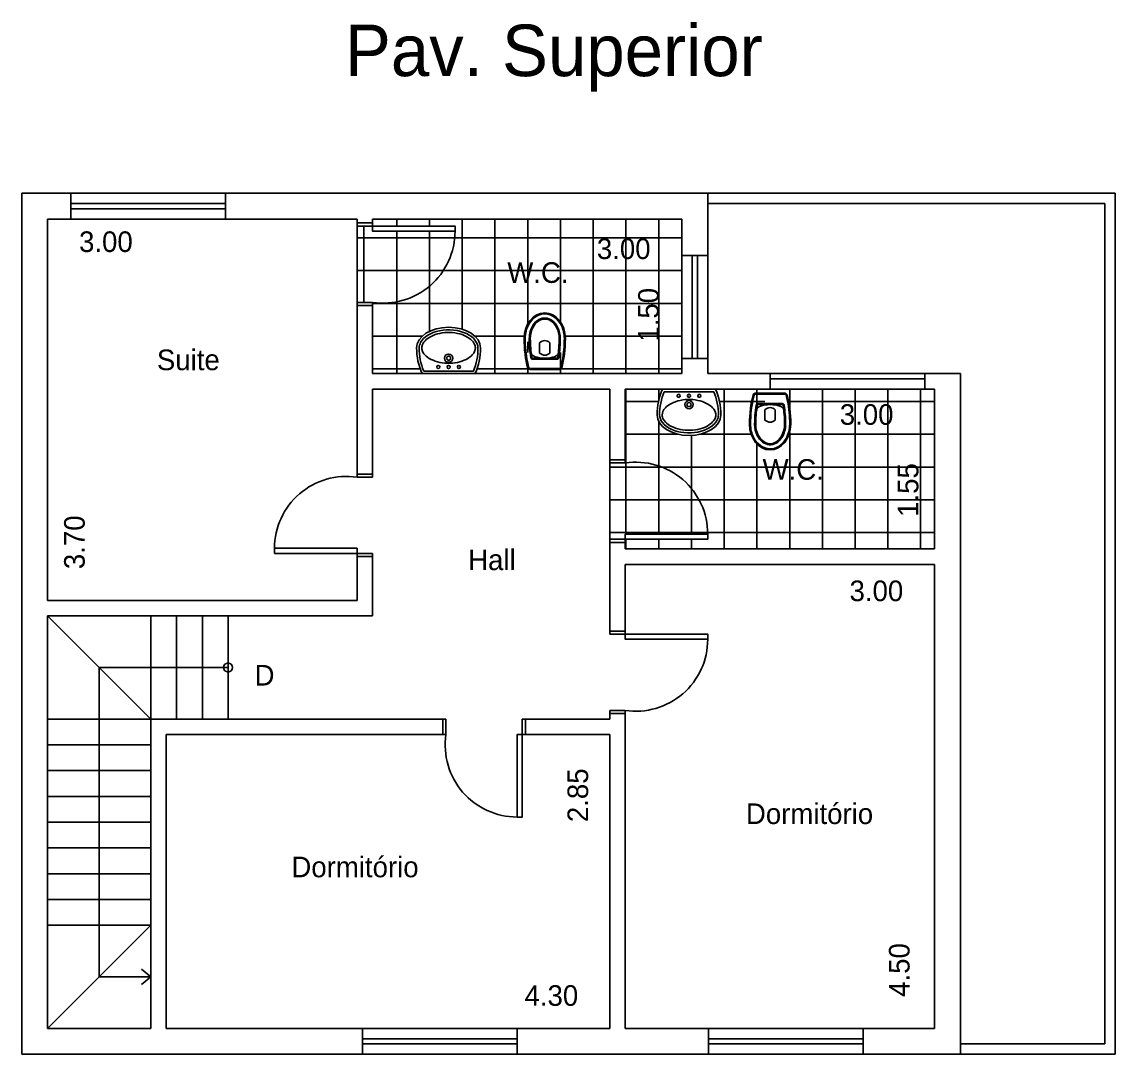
# Model space of a CAD drawing. Extents: x 0 to 15.6, y 0 to 21.8.
# Drawn here: x 0 to 10.6, y 11.81 to 21.83 of the extents above; entities that cross this region are included whole.
import ezdxf

# ---------------------------------------------------------------- set-up
doc = ezdxf.new("R2010")
doc.units = 0
doc.layers.get('0').update_dxf_attribs({"linetype": 'CONTINUOUS'})
doc.layers.get('DEFPOINTS').update_dxf_attribs({"linetype": 'CONTINUOUS'})
for name, color, linetype in [('BLOCO', 5, 'CONTINUOUS'), ('BLOCOS', 5, 'CONTINUOUS'), ('HACHURA', 1, 'CONTINUOUS'), ('PAREDE', 7, 'CONTINUOUS')]:
    doc.layers.add(name, color=color, linetype=linetype)
doc.styles.add('PADRÃO', font='', dxfattribs={"height": 0.2})
doc.styles.get('PADRÃO').set_extended_font_data('AvantGarde Bk BT')
doc.dimstyles.new('PADRÃOS', dxfattribs={"dimtxt": 0.15, "dimasz": 0.1, "dimexe": 1.25, "dimexo": 0.625, "dimgap": 0.1, "dimtad": 0, "dimjust": 1, "dimzin": 1, "dimdsep": 46, "dimtxsty": 'PADRÃO', "dimcen": 2.5, "dimse1": 1, "dimse2": 1, "dimsd1": 1, "dimsd2": 1, "dimclrt": 1, "dimadec": 0, "dimazin": 0, "dimtfac": 1, "dimtdec": 4, "dimtmove": 0, "dimatfit": 3, "dimfxl": 1, "dimtolj": 1, "dimtzin": 0, "dimarcsym": 0})

# ---------------------------------------------------------------- blocks, each defined once
blk = doc.blocks.new('J15')
at = {"layer": 'BLOCO'}
for p, q in [((1.5, 0.25), (0, 0.25)), ((0, 0.25), (0, 0)), ((1.5, 0), (1.5, 0.25)), ((1.5, 0.1500000000000057), (0, 0.1500000000000057)), ((0, 0.09999999999999432), (1.5, 0.09999999999999432)), ((0, 0), (1.5, 0))]:
    blk.add_line(p, q, dxfattribs=at)
blk = doc.blocks.new('J1')
at = {"layer": 'BLOCO'}
for p, q in [((0, 0.25), (0, 0)), ((1, 0.25), (0, 0.25)), ((1, 0), (1, 0.25)), ((1, 0.1500000000000057), (0, 0.1500000000000057)), ((0, 0.09999999999999432), (1, 0.09999999999999432)), ((0, 0), (1, 0))]:
    blk.add_line(p, q, dxfattribs=at)
blk = doc.blocks.new('P80D15')
at = {"layer": 'BLOCO', "ltscale": 0.015}
for p, q in [((0, 0.1500000000000057), (0, 0)), ((0, 0.1500000000000341), (0.03000000000000114, 0.1500000000000341)), ((0.03000000000000114, 0.1500000000000057), (0.03000000000000114, 0)), ((0.7700000000000102, 0.1500000000000057), (0.7700000000000102, 0)), ((0.7700000000000102, 0.1500000000000057), (0.8000000000000114, 0.1500000000000057)), ((0.8000000000000114, 0.1500000000000057), (0.8000000000000114, 0)), ((0, 2.842170943040401e-14), (0.03000000000000114, 0)), ((0.7699999999999818, 0), (0.8000000000000114, 0))]:
    blk.add_line(p, q, dxfattribs=at)
at = {"layer": 'BLOCO'}
blk.add_lwpolyline([(0.7700000000000102, 0.1500000000000057), (0.7199999999999989, 0.1500000000000057), (0.7199999999999989, 0.950000000000017), (0.7700000000000102, 0.950000000000017)], close=True, dxfattribs=at)
at = {"layer": 'BLOCO', "ltscale": 0.015}
blk.add_arc((0.7199999999999989, 0.2524375000000134), 0.6975625000000036, 89.99999999999959, 188.444460412286, dxfattribs=at)
blk = doc.blocks.new('P80E15')
at = {"layer": 'BLOCO', "ltscale": 0.015}
for p, q in [((0.03000000000000114, 0.1500000000000057), (0, 0.1500000000000057)), ((0, 0.1500000000000057), (0, 0)), ((0.03000000000000114, 0.1500000000000057), (0.03000000000000114, 0)), ((0.8000000000000114, 0.1500000000000341), (0.7700000000000102, 0.1500000000000341)), ((0.7700000000000102, 0.1500000000000057), (0.7700000000000102, 0)), ((0.8000000000000114, 0.1500000000000057), (0.8000000000000114, 0)), ((0.03000000000000114, 2.842170943040401e-14), (0, 0)), ((0.8000000000000114, 2.842170943040401e-14), (0.7700000000000102, 5.684341886080801e-14))]:
    blk.add_line(p, q, dxfattribs=at)
at = {"layer": 'BLOCO'}
blk.add_lwpolyline([(0.03000000000000114, 0.1500000000000057), (0.0800000000000125, 0.1500000000000057), (0.0800000000000125, 0.950000000000017), (0.03000000000000114, 0.950000000000017)], close=True, dxfattribs=at)
at = {"layer": 'BLOCO', "ltscale": 0.015}
blk.add_arc((0.0800000000000125, 0.2524375000000134), 0.6975625000000036, 351.555539587714, 90.00000000000041, dxfattribs=at)
blk = doc.blocks.new('SETA')
at = {"layer": 'PAREDE', "ltscale": 0.015}
for q in [(-0.07329951123824685, -0.09103539160554419), (0.07329951123824685, -0.09103539160554419)]:
    blk.add_line((0, 0), q, dxfattribs=at)
blk = doc.blocks.new('BOLA')
at = {"layer": 'PAREDE', "ltscale": 0.015}
blk.add_circle((0, 0), 0.04372254359887506, dxfattribs=at)
blk = doc.blocks.new('*D33')
at = {"layer": 'DEFPOINTS', "color": 0, "linetype": 'ByBlock', "ltscale": 0.015}
for p in [(139.8082678054555, 170.6806611817044), (142.8082678054555, 170.6806611817044), (142.8082678054555, 170.4590745255078)]:
    blk.add_point(p, dxfattribs=at)
at = {"color": 1, "linetype": 'ByBlock', "ltscale": 0.015, "insert": (140.3729656076533, 170.4590745255078), "char_height": 0.2, "attachment_point": 5, "style": 'PADRÃO'}
blk.add_mtext('\\A1;3.00', dxfattribs=at)
blk = doc.blocks.new('*D34')
at = {"layer": 'DEFPOINTS', "color": 0, "linetype": 'ByBlock', "ltscale": 0.015}
for p in [(139.8082678054555, 170.6806611817044), (140.0691974800485, 170.6806611817044), (139.8082678054555, 166.9806611817044)]:
    blk.add_point(p, dxfattribs=at)
at = {"color": 1, "linetype": 'ByBlock', "ltscale": 0.015, "insert": (140.0691974800485, 167.5453589839022), "char_height": 0.2, "attachment_point": 5, "rotation": 90, "style": 'PADRÃO'}
blk.add_mtext('\\A1;3.70', dxfattribs=at)
blk = doc.blocks.new('*D35')
at = {"layer": 'DEFPOINTS', "color": 0, "linetype": 'ByBlock', "ltscale": 0.015}
for p in [(142.9582678054555, 170.6806611817073), (145.9582678054555, 170.6806611817044), (142.9582678054555, 170.390664008061)]:
    blk.add_point(p, dxfattribs=at)
at = {"color": 1, "linetype": 'ByBlock', "ltscale": 0.015, "insert": (145.3935700032577, 170.390664008061), "char_height": 0.2, "attachment_point": 5, "style": 'PADRÃO'}
blk.add_mtext('\\A1;3.00', dxfattribs=at)
blk = doc.blocks.new('*D36')
at = {"layer": 'DEFPOINTS', "color": 0, "linetype": 'ByBlock', "ltscale": 0.015}
for p in [(145.634843511829, 170.6806611817044), (145.9582678054555, 170.6806611817044), (145.9582678054555, 169.1806611817044)]:
    blk.add_point(p, dxfattribs=at)
at = {"color": 1, "linetype": 'ByBlock', "ltscale": 0.015, "insert": (145.634843511829, 169.7518837091769), "char_height": 0.2, "attachment_point": 5, "rotation": 90, "style": 'PADRÃO'}
blk.add_mtext('\\A1;1.50', dxfattribs=at)
blk = doc.blocks.new('*D37')
at = {"layer": 'DEFPOINTS', "color": 0, "linetype": 'ByBlock', "ltscale": 0.015}
for p in [(145.4082678054555, 169.0306611817044), (148.4082678054555, 169.0306611817044), (148.4082678054555, 168.7830176135732)]:
    blk.add_point(p, dxfattribs=at)
at = {"color": 1, "linetype": 'ByBlock', "ltscale": 0.015, "insert": (147.7490335231628, 168.7830176135732), "char_height": 0.2, "attachment_point": 5, "style": 'PADRÃO'}
blk.add_mtext('\\A1;3.00', dxfattribs=at)
blk = doc.blocks.new('*D38')
at = {"layer": 'DEFPOINTS', "color": 0, "linetype": 'ByBlock', "ltscale": 0.015}
for p in [(148.1522281995979, 169.0306611817044), (148.4082678054555, 169.0306611817044), (148.4082678054555, 167.4806611817044)]:
    blk.add_point(p, dxfattribs=at)
at = {"color": 1, "linetype": 'ByBlock', "ltscale": 0.015, "insert": (148.1522281995979, 168.0520210718143), "char_height": 0.2, "attachment_point": 5, "rotation": 90, "style": 'PADRÃO'}
blk.add_mtext('\\A1;1.55', dxfattribs=at)
blk = doc.blocks.new('*D39')
at = {"layer": 'DEFPOINTS', "color": 0, "linetype": 'ByBlock', "ltscale": 0.015}
for p in [(145.4082678054555, 167.3306611817043), (148.4082678054555, 167.3306611817044), (145.4082678054555, 167.0727555522743)]:
    blk.add_point(p, dxfattribs=at)
at = {"color": 1, "linetype": 'ByBlock', "ltscale": 0.015, "insert": (147.8435700032577, 167.0727555522743), "char_height": 0.2, "attachment_point": 5, "style": 'PADRÃO'}
blk.add_mtext('\\A1;3.00', dxfattribs=at)
blk = doc.blocks.new('*D40')
at = {"layer": 'DEFPOINTS', "color": 0, "linetype": 'ByBlock', "ltscale": 0.015}
for p in [(148.0666032095372, 167.3306611817044), (148.4082678054555, 167.3306611817044), (148.4082678054555, 162.8306611817044)]:
    blk.add_point(p, dxfattribs=at)
at = {"color": 1, "linetype": 'ByBlock', "ltscale": 0.015, "insert": (148.0666032095372, 163.3968012915945), "char_height": 0.2, "attachment_point": 5, "rotation": 90, "style": 'PADRÃO'}
blk.add_mtext('\\A1;4.50', dxfattribs=at)
blk = doc.blocks.new('*D41')
at = {"layer": 'DEFPOINTS', "color": 0, "linetype": 'ByBlock', "ltscale": 0.015}
for p in [(140.9582678054555, 163.147800455012), (140.9582678054555, 162.8306611817044), (145.2582678054555, 162.8306611817044)]:
    blk.add_point(p, dxfattribs=at)
at = {"color": 1, "linetype": 'ByBlock', "ltscale": 0.015, "insert": (144.6921276955654, 163.147800455012), "char_height": 0.2, "attachment_point": 5, "style": 'PADRÃO'}
blk.add_mtext('\\A1;4.30', dxfattribs=at)
blk = doc.blocks.new('*D42')
at = {"layer": 'DEFPOINTS', "color": 0, "linetype": 'ByBlock', "ltscale": 0.015}
for p in [(145.2582678054555, 165.6806611817044), (144.9498411372488, 162.8306611817044), (145.2582678054555, 162.8306611817044)]:
    blk.add_point(p, dxfattribs=at)
at = {"color": 1, "linetype": 'ByBlock', "ltscale": 0.015, "insert": (144.9498411372488, 165.0914441487374), "char_height": 0.2, "attachment_point": 5, "rotation": 90, "style": 'PADRÃO'}
blk.add_mtext('\\A1;2.85', dxfattribs=at)
blk = doc.blocks.new('DORMI')
at = {"layer": 'HACHURA', "ltscale": 0.015, "style": 'PADRÃO'}
blk.add_text('Dormitório', height=0.2, dxfattribs=at).set_placement((-0.5164404245072092, -0.06614472024716633))
blk = doc.blocks.new('WC')
at = {"layer": 'HACHURA', "ltscale": 0.015, "style": 'PADRÃO'}
blk.add_text('W.C.', height=0.2, dxfattribs=at).set_placement((-0.137135439593294, -0.09586776615662984))
blk = doc.blocks.new('VASOSAN')
at = {"layer": 'BLOCOS'}
for p, q in [((-0.04999870165021036, 0.1999637913173729), (-0.04999870165021036, 0.300036208682684)), ((0.05000129834978395, 0.2000000000000171), (0.05000129834978395, 0.3000000000000398)), ((-0.1156907586723577, 0.1400000000000148), (0.1156608751354042, 0.1400000000000148)), ((-0.1156899891503542, 0.1500000000000057), (0.1156563640565906, 0.1500000000000057)), ((-0.1449592708755176, 0.04000000000002046), (0.1449618675667352, 0.04000000000002046)), ((-0.144958964094414, 0.05000000000001137), (0.144958964094414, 0.05000000000001137))]:
    blk.add_line(p, q, dxfattribs=at)
for centre, radius, start, end in [((-1.681254687468936e-05, 0.2500000000000284), 0.07072348561596478, 44.98962509969003, 134.9688828081831), ((-0.1156907586724003, 0.1599999999999966), 0.02, 189.3867869031125, 270.0000000001221), ((-0.1156899891503826, 0.1599999999999113), 0.01, 189.3843767903272, 270.0000000002443), ((-1.681254687468936e-05, 0.2500000000000284), 0.07072348561596478, 225.0311171918169, 315.01037490031), ((0.1156563640566048, 0.1599999999999397), 0.01, 269.9999999999185, 350.5758748885445), ((0.1156608751354185, 0.1600000000000534), 0.02, 269.9999999999593, 350.5771305827586), ((-0.1449592708755176, 0.06000000000784667), 0.02, 195.5363314444965, 269.9999999879495), ((-0.1449589640944282, 0.0600000000000307), 0.01, 195.5346797106506, 270), ((0.1449589640941156, 0.06000000000059913), 0.01, 270.0000000017912, 344.483103753554), ((0.1449618675666784, 0.06000000000008754), 0.02, 270.0000000001221, 344.463668535786)]:
    blk.add_arc(centre, radius, start, end, dxfattribs=at)
for centre, major_axis, ratio, start_param, end_param in [((1.298349786793551e-06, 0.3400000000000034), (0, 0.25), 0.8000000000000114, 4.71238898038469, 7.853981633974483), ((1.298349786793551e-06, 0.3400000000000034), (0, 0.5), 0.4000000000000057, 1.570796326794897, 2.178171401941273), ((1.298349786793551e-06, 0.3400000000000034), (0, 0.5), 0.4000000000000057, 4.10501390519934, 4.71238898038469), ((3.162615456631102e-06, 0.2000000000000171), (-0.1315416254084454, 0), 0.380107846735427, 0, 3.141592653589793)]:
    blk.add_ellipse(centre, major_axis=major_axis, ratio=ratio, start_param=start_param, end_param=end_param, dxfattribs=at)
for points, knots in [([(0.1900012983497845, 0.3400000000000034), (0.1900012983497845, 0.3848761319792686), (0.1797393390216371, 0.4296688513161939), (0.1275724019719462, 0.5345347987748141), (0.06728061332151469, 0.5774883381547511), (-0.05557463358574921, 0.5822833263597715), (-0.1176873313140447, 0.5442092108278018), (-0.1772271428546759, 0.4396819034496957), (-0.1899987016502109, 0.3899119131999385), (-0.1899987016502109, 0.3400000000000034)], [4.71238898038469, 4.71238898038469, 4.71238898038469, 4.71238898038469, 5.268704666077937, 5.268704666077937, 6.251971787216637, 6.251971787216637, 7.235238908355337, 7.235238908355337, 7.853981633974483, 7.853981633974483, 7.853981633974483, 7.853981633974483]), ([(0.1500012983497925, 0.3400000000000034), (0.1500012983497925, 0.3788440209133057), (0.1410350669412708, 0.4175642631073231), (0.09785548235792874, 0.5046356523495774), (0.05186252916044509, 0.5365242863162791), (-0.035906470330346, 0.5428969122828846), (-0.08268716521656927, 0.5186239494114204), (-0.136675398657502, 0.4336095243094746), (-0.1499987016502189, 0.3869668551708401), (-0.1499987016502189, 0.3400000000000034)], [4.71238898038469, 4.71238898038469, 4.71238898038469, 4.71238898038469, 5.267303564860582, 5.267303564860582, 6.225165062483076, 6.225165062483076, 7.18302656010557, 7.18302656010557, 7.853981633974483, 7.853981633974483, 7.853981633974483, 7.853981633974483]), ([(0.1400012983497874, 0.3400000000000034), (0.1400012983497874, 0.3772837390730786), (0.1313244408788421, 0.4146147677288923), (0.08614040026922964, 0.5057958350239744), (0.03502463044166859, 0.5349710805647021), (-0.04931088296146413, 0.5246485128546965), (-0.08846614740087944, 0.4978919085569657), (-0.1301770436703151, 0.4186244413023701), (-0.139998701650228, 0.3793231752999873), (-0.139998701650228, 0.3400000000000034)], [4.71238898038469, 4.71238898038469, 4.71238898038469, 4.71238898038469, 5.266984672173268, 5.266984672173268, 6.376176055750425, 6.376176055750425, 7.268653195712185, 7.268653195712185, 7.853981633974483, 7.853981633974483, 7.853981633974483, 7.853981633974483]), ([(-0.1899987016502109, 0.3400000000000034), (-0.1899987016502109, 0.2628456380244302), (-0.1826597402104682, 0.1857481592563204), (-0.1646350625580055, 0.0962993025843275), (-0.1598779088782436, 0.07633152029333701), (-0.1545936493339752, 0.05732178411361133)], [1.570796326794897, 1.570796326794897, 1.570796326794897, 1.570796326794897, 2.037455774227855, 2.037455774227855, 2.178171373096618, 2.178171373096618, 2.178171373096618, 2.178171373096618]), ([(0.1255213970934932, 0.158362586435743), (0.1304959230626253, 0.1883329397418549), (0.1342856674288981, 0.2197754344096836), (0.1388984311594896, 0.280892952358073), (0.1400012983497874, 0.3104504303007616), (0.1400012983497874, 0.3400000000000034)], [4.319424209334854, 4.319424209334854, 4.319424209334854, 4.319424209334854, 4.526146784234752, 4.526146784234752, 4.71238898038469, 4.71238898038469, 4.71238898038469, 4.71238898038469]), ([(0.1353910129756457, 0.1567256052765629), (0.1406375926198677, 0.1883393074453181), (0.1445703338030171, 0.2215366219332111), (0.1489940345178695, 0.2833246268364178), (0.1500012983497925, 0.3116621455754114), (0.1500012983497925, 0.3400000000000034)], [4.319414935773391, 4.319414935773391, 4.319414935773391, 4.319414935773391, 4.53527739023095, 4.53527739023095, 4.71238898038469, 4.71238898038469, 4.71238898038469, 4.71238898038469]), ([(0.1545944801337669, 0.0573247746568768), (0.1714080019636555, 0.1178830224408784), (0.1827947395838834, 0.188231392050767), (0.1891612343353728, 0.2873542333339003), (0.1900012983497845, 0.3136769834079587), (0.1900012983497845, 0.3400000000000034)], [4.105016649121983, 4.105016649121983, 4.105016649121983, 4.105016649121983, 4.553177186481221, 4.553177186481221, 4.71238898038469, 4.71238898038469, 4.71238898038469, 4.71238898038469])]:
    blk.add_open_spline(points, degree=3, knots=knots, dxfattribs=at)
for points in [[(-0.1499987016502189, 0.3400000000000034), (-0.1499987016502189, 0.2771333061211863), (-0.1449377691834997, 0.2142947379843179), (-0.1354229546785177, 0.1567380311504962)], [(-0.1399987016502138, 0.3400000000000034), (-0.1399987016502138, 0.2776703725988909), (-0.1349701841103865, 0.2153313553609451), (-0.1255561557510418, 0.1583694305881238)]]:
    blk.add_open_spline(points, degree=3, dxfattribs=at)
blk = doc.blocks.new('LAVAT')
at = {"layer": 'BLOCOS'}
for p, q in [((-0.2573623180961135, 0), (0.2573623180960993, 0)), ((-0.2410322495695425, 0.02500000000000568), (0.2410322495695283, 0.02500000000000568))]:
    blk.add_line(p, q, dxfattribs=at)
for centre, radius in [((-2.842170943040401e-14, 0.1500000000000057), 0.04), ((-2.842170943040401e-14, 0.1500000000000057), 0.02), ((-0.09999999999999432, 0.06499999999999773), 0.015), ((0, 0.06499999999999773), 0.015), ((0.09999999999999432, 0.06499999999999773), 0.015)]:
    blk.add_circle(centre, radius, dxfattribs=at)
for centre, radius, start, end in [((0.3099999999999739, 0.25), 0.6200000000000045, 180, 203.779994731564), ((0.3099999999999739, 0.25), 0.5951987399818819, 180.0000000000055, 202.2113997706397), ((-0.3099999999999739, 0.25), 0.5951987399818819, 337.7886002293573, 359.9999999999946), ((-0.3099999999999739, 0.25), 0.6200000000000045, 336.2200052684331, 7.016477563892661e-15)]:
    blk.add_arc(centre, radius, start, end, dxfattribs=at)
blk.add_ellipse((-2.842170943040401e-14, 0.25), major_axis=(0.3100000000000023, 0), ratio=0.645161290322576, start_param=0, end_param=3.141592653589793, dxfattribs=at)
for points, knots in [([(0.2849999999999824, 0.2500000000000284), (0.2849999999999682, 0.300317964642403), (0.2452497040517159, 0.3541887687748044), (0.1008916727811169, 0.4227595909021034), (3.167234224576987e-05, 0.4339558931305021), (-0.1743068501371283, 0.3989778962069579), (-0.2442601782461509, 0.3532994974840165), (-0.2803506487652356, 0.2860131679577762), (-0.2851229441039038, 0.2679846562883483), (-0.285198739981908, 0.2499999999999716)], [0, 0, 0, 0, 0.9361481793933827, 0.9361481793933827, 1.872296358786765, 1.872296358786765, 2.808444538180148, 2.808444538180148, 3.13938546545754, 3.13938546545754, 3.13938546545754, 3.13938546545754]), ([(0.2599999999999625, 0.2500000000000284), (0.2599999999999625, 0.2784978981889878), (0.242078010852012, 0.3126567214920613), (0.1643569005752425, 0.3704649949829673), (0.1030052039381815, 0.3920693254798095), (-0.02877373062847255, 0.4037223597623836), (-0.0976825814684048, 0.3936467971219031), (-0.2034406750199054, 0.3477822861136133), (-0.2396263539294523, 0.3143366745038918), (-0.2661732608932681, 0.2526194074667387), (-0.2627272874450739, 0.2240541362115209), (-0.2158391141528142, 0.162032776211305), (-0.168127663237712, 0.1314918993692231), (-0.04805875393354597, 0.09792981637818343), (0.02266607553652022, 0.095757041570522), (0.1477154277714732, 0.1225128520000851), (0.2007272141554637, 0.1503951910720218), (0.2508407150234859, 0.2045307616155014), (0.2599999999999767, 0.2286312563089723), (0.2599999999999625, 0.2500000000000284)], [0, 0, 0, 0, 0.718091798041799, 0.718091798041799, 1.436183596083598, 1.436183596083598, 2.154275394125397, 2.154275394125397, 2.872367192167196, 2.872367192167196, 3.590458990208995, 3.590458990208995, 4.308550788250794, 4.308550788250794, 5.026642586292593, 5.026642586292593, 5.744734384334392, 5.744734384334392, 6.283185307179586, 6.283185307179586, 6.283185307179586, 6.283185307179586])]:
    blk.add_open_spline(points, degree=3, knots=knots, dxfattribs=at)
blk = doc.blocks.new('SUPERIOR')
at = {"layer": 'HACHURA', "ltscale": 0.015, "style": 'PADRÃO'}
blk.add_text('Pav. Superior', height=0.5, dxfattribs=at).set_placement((-1.76903514439141, -0.191736915327283))

msp = doc.modelspace()

# ---------------------------------------------------------------- hatches: boundary and pattern name
at = {"layer": 'HACHURA', "ltscale": 0.015}
h = msp.add_hatch(dxfattribs=at)
h.set_pattern_fill('NET', color=256, scale=0.1, style=0)
h.set_pattern_definition([(0, (-139.5582678054555, -150.7658634958878), (0, 0.3175), []), (90, (-139.5582678054555, -150.7658634958878), (-0.3175, 1.944062586693024e-17), [])])
edge = h.paths.add_edge_path()
edge.add_line((6.400000000000006, 19.56094839750546), (6.400000000000006, 19.91479768581667))
edge.add_line((6.400000000000006, 19.91479768581667), (3.400000000000006, 19.91479768581664))
edge.add_line((3.400000000000006, 19.91479768581664), (3.400000000000006, 19.87641226109474))
edge.add_line((3.400000000000006, 19.87641226109474), (3.400000000000006, 19.84641226109471))
edge.add_line((3.400000000000006, 19.84641226109471), (4.199999999999989, 19.84641226109471))
edge.add_line((4.199999999999989, 19.84641226109471), (4.200000000000017, 19.7964122610951))
edge.add_arc((3.502437500000013, 19.7964122610947), 0.6975624999999995, -98.44446041228372, 3.268496584496461e-11, ccw=False)
edge.add_line((3.400000000000034, 19.1064122610947), (3.400000000000034, 19.0764122610947))
edge.add_line((3.400000000000034, 19.0764122610947), (3.400000000000006, 18.41479768581664))
edge.add_line((3.400000000000006, 18.41479768581664), (3.879951483680628, 18.41479768581664))
edge.add_arc((4.447313801780808, 18.66479768581658), 0.6199999999999974, 179.9999999999895, 203.779994731407, ccw=False)
edge.add_ellipse((4.137313801780834, 18.66479768581664), major_axis=(0.3100000000000023, 0), ratio=0.645161290322576, start_angle=0, end_angle=180, ccw=False)
edge.add_arc((3.827313801780889, 18.66479768581664), 0.6200000000000034, 336.22000526858824, 359.9999999999632, ccw=False)
edge.add_line((4.394676119881069, 18.41479768581664), (6.400000000000006, 18.41479768581664))
edge.add_line((6.400000000000006, 18.41479768581664), (6.399999999999949, 18.56094839750546))
edge.add_line((6.399999999999949, 18.56094839750546), (6.400000000000006, 19.56094839750546))
edge = h.paths.add_edge_path(flags=16)
edge.add_ellipse((5.069738415462211, 18.75479768581664), major_axis=(0, 0.25), ratio=0.8000000000000114, start_angle=270, end_angle=450, ccw=False)
edge.add_ellipse((5.069738415462211, 18.75479768581664), major_axis=(0, 0.5), ratio=0.4000000000000057, start_angle=235.1999716104384, end_angle=270, ccw=False)
edge.add_arc((5.214698984679075, 18.4747976858167), 0.02000000000002972, 270.0000000000814, 348.1772623977011, ccw=False)
edge.add_line((5.214698984679103, 18.45479768581666), (4.924777846236907, 18.45479768581666))
edge.add_arc((4.924777846239095, 18.47479768581664), 0.01999999999999973, 191.8227371122636, 269.9999999937305, ccw=False)
edge.add_ellipse((5.069738415462211, 18.75479768581664), major_axis=(0, 0.5), ratio=0.4000000000000057, start_angle=90, end_angle=124.80002838732861, ccw=False)
edge = h.paths.add_edge_path()
edge.add_line((8.849999999999994, 18.26479768581666), (8.754882050917047, 18.26479768581663))
edge.add_line((8.754882050917047, 18.26479768581663), (7.254882050917047, 18.26479768581663))
edge.add_line((7.254882050917047, 18.26479768581663), (6.725735153541649, 18.26479768581663))
edge.add_arc((6.158372835441469, 18.01479768581666), 0.6199999999999961, -3.4219738154206425e-11, 23.779994731409374, ccw=False)
edge.add_ellipse((6.4683728354415, 18.0147976858166), major_axis=(-0.3100000000000023, 1.42177312674811e-14), ratio=0.645161290322576, start_angle=0, end_angle=180, ccw=False)
edge.add_arc((6.778372835441417, 18.01479768581666), 0.6200000000000041, 156.2200052685907, 179.9999999999448, ccw=False)
edge.add_line((6.211010517341236, 18.26479768581663), (5.849999999999994, 18.26479768581663))
edge.add_line((5.849999999999994, 18.26479768581663), (5.849999999999994, 17.57875769560636))
edge.add_line((5.849999999999994, 17.57875769560636), (5.850000000000023, 17.54875769560635))
edge.add_arc((5.95243750000003, 16.85875769560636), 0.6975625000000011, 0, 98.44446041228599, ccw=False)
edge.add_line((6.650000000000034, 16.85875769560636), (6.650000000000034, 16.8087576956064))
edge.add_line((6.650000000000034, 16.8087576956064), (5.850000000000023, 16.80875769560635))
edge.add_line((5.850000000000023, 16.80875769560635), (5.850000000000023, 16.77875769560634))
edge.add_line((5.850000000000023, 16.77875769560634), (5.849999999999994, 16.71479768581662))
edge.add_line((5.849999999999994, 16.71479768581662), (8.849999999999994, 16.71479768581665))
edge.add_line((8.849999999999994, 16.71479768581665), (8.849999999999994, 18.26479768581666))
edge = h.paths.add_edge_path(flags=16)
edge.add_ellipse((7.25488075256726, 17.92479768581663), major_axis=(-3.061515884555943e-17, -0.25), ratio=0.8000000000000114, start_angle=270, end_angle=450, ccw=False)
edge.add_ellipse((7.25488075256726, 17.92479768581663), major_axis=(-6.123031769111886e-17, -0.5), ratio=0.4000000000000057, start_angle=235.1999716104384, end_angle=270, ccw=False)
edge.add_arc((7.109920183350368, 18.2047976858166), 0.02000000000001101, 90, 168.1772623966781, ccw=False)
edge.add_line((7.109920183350368, 18.22479768581661), (7.399841321792564, 18.22479768581661))
edge.add_arc((7.399841321790348, 18.2047976858166), 0.01999999999999974, 11.822737112838183, 89.99999999364911, ccw=False)
edge.add_ellipse((7.25488075256726, 17.92479768581663), major_axis=(-6.123031769111886e-17, -0.5), ratio=0.4000000000000057, start_angle=90, end_angle=124.80002838732861, ccw=False)
h.paths.add_polyline_path([(5.850000000000023, 17.54875769560635), (5.699999999999989, 17.54875769560633), (5.700000000000017, 16.80875769560635), (5.850000000000023, 16.80875769560635), (5.850000000000023, 16.85875769560636), (6.650000000000034, 16.85875769560639, 0.4580704259902148)])
h.paths.add_polyline_path([(4.200000000000017, 19.7964122610947), (3.399999999999977, 19.79641226109467), (3.400000000000006, 19.84641226109471), (3.25, 19.84641226109474), (3.25, 19.10641226109468), (3.400000000000006, 19.1064122610947, 0.458070425990229)])
h.paths.add_polyline_path([(5.520604395604408, 19.77892139129406), (6.150000000000006, 19.77892139129406), (6.150000000000006, 19.4706796330523), (5.520604395604408, 19.4706796330523)], flags=24)
h.paths.add_polyline_path([(5.922454827252608, 18.66479768581664), (5.922454827252608, 19.30724274076169), (6.230696585494371, 19.30724274076169), (6.230696585494371, 18.66479768581664)], flags=24)
h.paths.add_polyline_path([(4.650027248741623, 19.23913161487553), (5.362527248741628, 19.23913161487553), (5.362527248741628, 19.55108216432609), (4.650027248741623, 19.55108216432609)], flags=24)
h.paths.add_polyline_path([(7.876067915509481, 18.17127499680632), (8.505463519905078, 18.17127499680632), (8.505463519905078, 17.86303323856455), (7.876067915509481, 17.86303323856455)], flags=24)
h.paths.add_polyline_path([(8.44196863590065, 16.96479768581665), (8.44196863590065, 17.60751746603643), (8.745952152384177, 17.60751746603643), (8.745952152384177, 16.96479768581665)], flags=24)
h.paths.add_polyline_path([(7.125531556979723, 17.32977834213744), (7.838031556979729, 17.32977834213744), (7.838031556979729, 17.641728891588), (7.125531556979723, 17.641728891588)], flags=24)

# ---------------------------------------------------------------- linework, layer by layer
at = {"layer": 'BLOCO'}
for p, q in [((8.754882050917047, 18.41479768581664), (7.254882050917047, 18.41479768581664)), ((7.254882050917047, 18.41479768581664), (7.254882050917047, 18.26479768581663)), ((7.254882050917047, 18.36479768581663), (8.754882050917047, 18.36479768581663)), ((8.754882050917047, 18.26479768581663), (8.754882050917047, 18.41479768581664)), ((7.254882050917047, 18.26479768581663), (8.754882050917047, 18.26479768581663))]:
    msp.add_line(p, q, dxfattribs=at)
at = {"layer": 'HACHURA', "ltscale": 0.015}
for p, q in [((3.25, 19.84641226109471), (3.25, 19.1064122610947)), ((5.699999999999989, 17.54875769560635), (5.700000000000017, 16.80875769560637))]:
    msp.add_line(p, q, dxfattribs=at)
at = {"layer": 'PAREDE'}
for p, q in [((-5.684341886080801e-14, 20.16479768581658), (0, 11.81479768581664)), ((0.474766988922795, 20.16479768581661), (-5.684341886080801e-14, 20.16479768581658)), ((10.59999999999997, 20.16479768581667), (1.974766988922795, 20.16479768581661)), ((6.650000000000006, 20.16479768581664), (6.650000000000006, 19.56094839750546)), ((10.59999999999999, 11.81479768581664), (10.59999999999997, 20.16479768581667)), ((10.49999999999997, 20.06479768581667), (6.650000000000006, 20.06479768581661)), ((10.5, 11.91479768581661), (10.49999999999997, 20.06479768581667)), ((0.25, 19.91479768581664), (0.25, 16.21479768581665)), ((0.474766988922795, 19.91479768581664), (0.25, 19.91479768581664)), ((3.25, 19.91479768581661), (1.974766988922795, 19.91479768581664)), ((3.25, 19.91479768581664), (3.25, 19.87641226109474)), ((6.400000000000006, 19.91479768581664), (3.399999999999977, 19.91479768581664)), ((3.400000000000006, 19.91479768581664), (3.400000000000006, 19.87641226109474)), ((6.400000000000006, 19.91479768581664), (6.399999999999977, 19.56094839750546)), ((3.25, 19.0764122610947), (3.25, 17.44108416892155)), ((3.400000000000006, 19.07641226109473), (3.400000000000006, 18.41479768581667)), ((6.399999999999949, 18.56094839750546), (6.399999999999977, 18.41479768581664)), ((6.650000000000034, 18.56094839750546), (6.650000000000034, 18.41479768581661)), ((6.399999999999977, 18.41479768581664), (3.399999999999977, 18.41479768581664)), ((7.254882050917075, 18.41479768581667), (6.650000000000034, 18.41479768581667)), ((9.099999999999994, 18.41479768581664), (8.754882050917075, 18.41479768581664)), ((9.099999999999994, 11.81479768581664), (9.099999999999994, 18.41479768581664)), ((3.400000000000006, 18.26479768581663), (3.400000000000006, 17.44108416892158)), ((5.699999999999989, 18.26479768581663), (3.400000000000006, 18.26479768581663)), ((5.700000000000017, 18.26479768581663), (5.700000000000017, 17.57875769560636)), ((5.849999999999994, 18.26479768581663), (5.849999999999994, 17.57875769560636)), ((7.254882050917047, 18.26479768581663), (5.849999999999994, 18.26479768581663)), ((8.849999999999994, 18.26479768581663), (8.754882050917047, 18.26479768581663)), ((8.849999999999994, 16.71479768581665), (8.849999999999994, 18.26479768581663)), ((5.700000000000017, 16.77875769560634), (5.700000000000017, 15.9185082789397)), ((5.849999999999994, 16.77875769560634), (5.849999999999994, 16.71479768581665)), ((5.849999999999994, 16.71479768581665), (8.849999999999994, 16.71479768581665)), ((3.25, 16.64108416892154), (3.25, 16.21479768581665)), ((3.400000000000006, 16.64108416892154), (3.400000000000006, 16.06479768581664)), ((5.849999999999994, 16.56479768581664), (8.849999999999994, 16.56479768581664)), ((5.849999999999994, 16.56479768581667), (5.850000000000023, 15.9185082789397)), ((8.849999999999994, 12.06479768581664), (8.849999999999994, 16.56479768581667)), ((3.25, 16.21479768581665), (0.25, 16.21479768581665)), ((3.400000000000006, 16.06479768581664), (0.25, 16.06479768581664)), ((0.25, 16.06479768581667), (0.25, 12.06479768581664)), ((1.25, 16.06479768581664), (1.25, 12.06479768581664)), ((1.5, 16.06479768581664), (1.5, 15.06479768581661)), ((1.75, 16.06479768581664), (1.75, 15.06479768581661)), ((2, 16.06479768581664), (2, 15.06479768581661)), ((0.75, 15.56479768581667), (0.75, 12.56479768581667)), ((2, 15.56479768581661), (0.75, 15.56479768581667)), ((0.2499999999999716, 15.06479768581661), (4.081824337593787, 15.06479768581664)), ((4.88182433759377, 15.06479768581664), (5.700000000000017, 15.06479768581664)), ((5.700000000000017, 15.11850827893969), (5.700000000000017, 15.06479768581661)), ((5.850000000000023, 15.11850827893969), (5.850000000000023, 12.06479768581664)), ((1.400000000000006, 14.91479768581664), (4.081824337593787, 14.91479768581667)), ((1.400000000000006, 14.91479768581664), (1.400000000000006, 12.06479768581664)), ((4.88182433759377, 14.91479768581667), (5.700000000000017, 14.91479768581664)), ((5.700000000000017, 14.91479768581664), (5.700000000000017, 12.06479768581664)), ((0.2499999999999716, 14.81479768581664), (1.249999999999972, 14.81479768581667)), ((0.2499999999999716, 14.56479768581664), (1.249999999999972, 14.56479768581667)), ((0.2499999999999716, 14.31479768581664), (1.249999999999972, 14.31479768581667)), ((0.2499999999999716, 14.06479768581664), (1.249999999999972, 14.06479768581667)), ((0.2499999999999716, 13.81479768581664), (1.249999999999972, 13.81479768581667)), ((0.2499999999999716, 13.56479768581664), (1.249999999999972, 13.56479768581667)), ((0.2499999999999716, 13.31479768581664), (1.249999999999972, 13.31479768581667)), ((0.2499999999999716, 13.06479768581664), (1.249999999999972, 13.06479768581667)), ((0.75, 12.56479768581667), (1.25, 12.56479768581667)), ((0.25, 12.06479768581664), (1.25, 12.06479768581667)), ((1.400000000000006, 12.06479768581667), (3.302135746267794, 12.06479768581667)), ((4.802135746267794, 12.06479768581667), (5.700000000000017, 12.06479768581667)), ((5.850000000000023, 12.06479768581667), (6.656962364853882, 12.06479768581667)), ((8.156962364853882, 12.06479768581667), (8.849999999999994, 12.06479768581664)), ((9.099999999999994, 11.91479768581661), (10.5, 11.91479768581661)), ((0, 11.81479768581664), (3.302135746267794, 11.8147976858167)), ((4.802135746267794, 11.8147976858167), (6.656962364853911, 11.81479768581667)), ((8.156962364853882, 11.81479768581667), (10.59999999999999, 11.81479768581664))]:
    msp.add_line(p, q, dxfattribs=at)
at = {"layer": 'PAREDE', "ltscale": 0.015}
for p, q in [((0.474766988922795, 20.16479768581658), (0.474766988922795, 19.91479768581664)), ((1.974766988922795, 20.16479768581658), (1.974766988922795, 19.91479768581664)), ((3.25, 19.87641226109471), (3.400000000000006, 19.87641226109471)), ((6.650000000000034, 19.56094839750546), (6.399999999999977, 19.56094839750546)), ((3.25, 19.0764122610947), (3.400000000000006, 19.0764122610947)), ((6.650000000000034, 18.56094839750546), (6.399999999999977, 18.56094839750546)), ((7.254882050917047, 18.41479768581664), (7.254882050917047, 18.26479768581663)), ((8.754882050917047, 18.41479768581664), (8.754882050917047, 18.41479768581664)), ((8.754882050917047, 18.41479768581664), (8.754882050917047, 18.26479768581663)), ((5.699999999999989, 17.57875769560636), (5.849999999999994, 17.57875769560636)), ((3.25, 17.44108416892155), (3.400000000000006, 17.44108416892155)), ((5.699999999999989, 16.77875769560634), (5.849999999999994, 16.77875769560634)), ((3.25, 16.64108416892154), (3.400000000000006, 16.64108416892154)), ((0.25, 16.06479768581664), (1.25, 15.06479768581661)), ((5.700000000000017, 15.9185082789397), (5.849999999999994, 15.9185082789397)), ((4.081824337593758, 15.06479768581664), (4.081824337593758, 14.91479768581664)), ((4.88182433759377, 15.06479768581664), (4.88182433759377, 14.91479768581664)), ((5.700000000000017, 15.11850827893969), (5.849999999999994, 15.11850827893969)), ((0.25, 12.06479768581664), (1.249999999999972, 13.06479768581667)), ((3.302135746267794, 12.0647976858167), (3.302135746267794, 11.81479768581667)), ((4.802135746267794, 12.0647976858167), (4.802135746267794, 11.81479768581667)), ((6.656962364853882, 12.06479768581667), (6.656962364853882, 11.81479768581664)), ((8.156962364853882, 12.06479768581667), (8.156962364853882, 11.81479768581664))]:
    msp.add_line(p, q, dxfattribs=at)

# ---------------------------------------------------------------- block references
at = {"layer": 'HACHURA', "ltscale": 0.015}
for name, p in [('SUPERIOR', (4.900568446234672, 21.4920425621622)), ('J15', (0.474766988922795, 19.91479768581664)), ('WC', (4.843412688334922, 19.39097465575745)), ('VASOSAN', (5.069737117112425, 18.41479768581664)), ('LAVAT', (4.137313801780863, 18.41479768581664)), ('WC', (7.318916996573023, 17.48162138301936)), ('BOLA', (2, 15.56479768581661)), ('DORMI', (7.536544150278075, 14.11282767266604)), ('DORMI', (3.129602300066892, 13.59664170998073)), ('J15', (3.302135746267794, 11.8147976858167)), ('J15', (6.656962364853882, 11.81479768581664))]:
    msp.add_blockref(name, p, dxfattribs=at)
for name, p, rotation in [('P80E15', (3.25, 19.87641226109471), 270), ('J1', (6.650000000000034, 18.56094839750546), 90.0000000000016), ('LAVAT', (6.468372835441471, 18.2647976858166), 179.9999999999974), ('VASOSAN', (7.254882050917047, 18.26479768581663), 180), ('P80D15', (5.699999999999989, 17.57875769560636), 270.000000000002), ('P80E15', (3.400000000000006, 16.64108416892154), 90), ('P80E15', (5.700000000000017, 15.9185082789397), 270), ('P80E15', (4.88182433759377, 15.06479768581664), 180), ('SETA', (1.25, 12.56479768581667), 270.0000000000032)]:
    msp.add_blockref(name, p, dxfattribs=dict(at, rotation=rotation))

# ---------------------------------------------------------------- texts
at = {"layer": 'HACHURA', "ltscale": 0.015, "style": 'PADRÃO'}
for s, p in [('Suite', (1.309343523201733, 18.44856956868594)), ('Hall', (4.327214384567469, 16.50918042479216)), ('D', (2.256342153983951, 15.38996291183619))]:
    msp.add_text(s, height=0.2, dxfattribs=at).set_placement(p)

# ---------------------------------------------------------------- dimensions: what is measured, and where the dimension line sits
at = {"layer": 'HACHURA', "ltscale": 0.015}
for base, p1, p2, picture, middle in [((3.249999999999972, 19.69321102962007), (0.25, 19.91479768581664), (3.249999999999972, 19.91479768581664), '*D33', (0.8146978021977986, 19.69321102962007)), ((5.849999999999994, 16.30689205638654), (8.849999999999994, 16.56479768581664), (5.849999999999994, 16.5647976858165), '*D39', (8.285302197802196, 16.30689205638654)), ((1.400000000000006, 12.38193695912423), (5.700000000000017, 12.06479768581664), (1.400000000000006, 12.06479768581664), '*D41', (5.133859890109903, 12.38193695912423))]:
    dim = msp.add_linear_dim(base=base, p1=p1, p2=p2, dimstyle='PADRÃOS', dxfattribs=at)
    dim.commit()
    dim.dimension.update_dxf_attribs({"geometry": picture, "text_midpoint": middle, "insert": (-139.5582678054555, -150.7658634958878)})
for base, p1, p2, picture, middle in [((0.510929674593001, 19.91479768581664), (0.25, 16.21479768581665), (0.25, 19.91479768581664), '*D34', (0.510929674593001, 16.77949548801445)), ((6.07657570637349, 19.91479768581664), (6.399999999999977, 18.41479768581664), (6.399999999999977, 19.91479768581664), '*D36', (6.07657570637349, 18.98602021328915)), ((8.593960394142414, 18.26479768581663), (8.849999999999994, 16.71479768581665), (8.849999999999994, 18.26479768581663), '*D38', (8.593960394142414, 17.28615757592655)), ((8.50833540408172, 16.56479768581664), (8.849999999999994, 12.06479768581664), (8.849999999999994, 16.56479768581664), '*D40', (8.50833540408172, 12.63093779570676)), ((5.391573331793325, 12.06479768581667), (5.700000000000017, 14.91479768581664), (5.700000000000017, 12.06479768581667), '*D42', (5.391573331793325, 14.3255806528496))]:
    dim = msp.add_linear_dim(base=base, p1=p1, p2=p2, angle=90, dimstyle='PADRÃOS', dxfattribs=at)
    dim.commit()
    dim.dimension.update_dxf_attribs({"geometry": picture, "text_midpoint": middle, "insert": (-139.5582678054555, -150.7658634958878)})
for base, p1, p2, picture, middle in [((3.400000000000006, 19.62480051217318), (6.400000000000006, 19.91479768581664), (3.400000000000006, 19.91479768581948), '*D35', (5.835302197802207, 19.62480051217318)), ((8.849999999999994, 18.01715411768544), (5.849999999999994, 18.26479768581663), (8.849999999999994, 18.26479768581663), '*D37', (8.19076571770728, 18.01715411768544))]:
    dim = msp.add_linear_dim(base=base, p1=p1, p2=p2, dimstyle='PADRÃOS', dxfattribs=at)
    dim.commit()
    dim.dimension.update_dxf_attribs({"geometry": picture, "text_midpoint": middle, "dimtype": 160, "insert": (-139.5582678054555, -150.7658634958878)})

doc.saveas('drawing.dxf')
